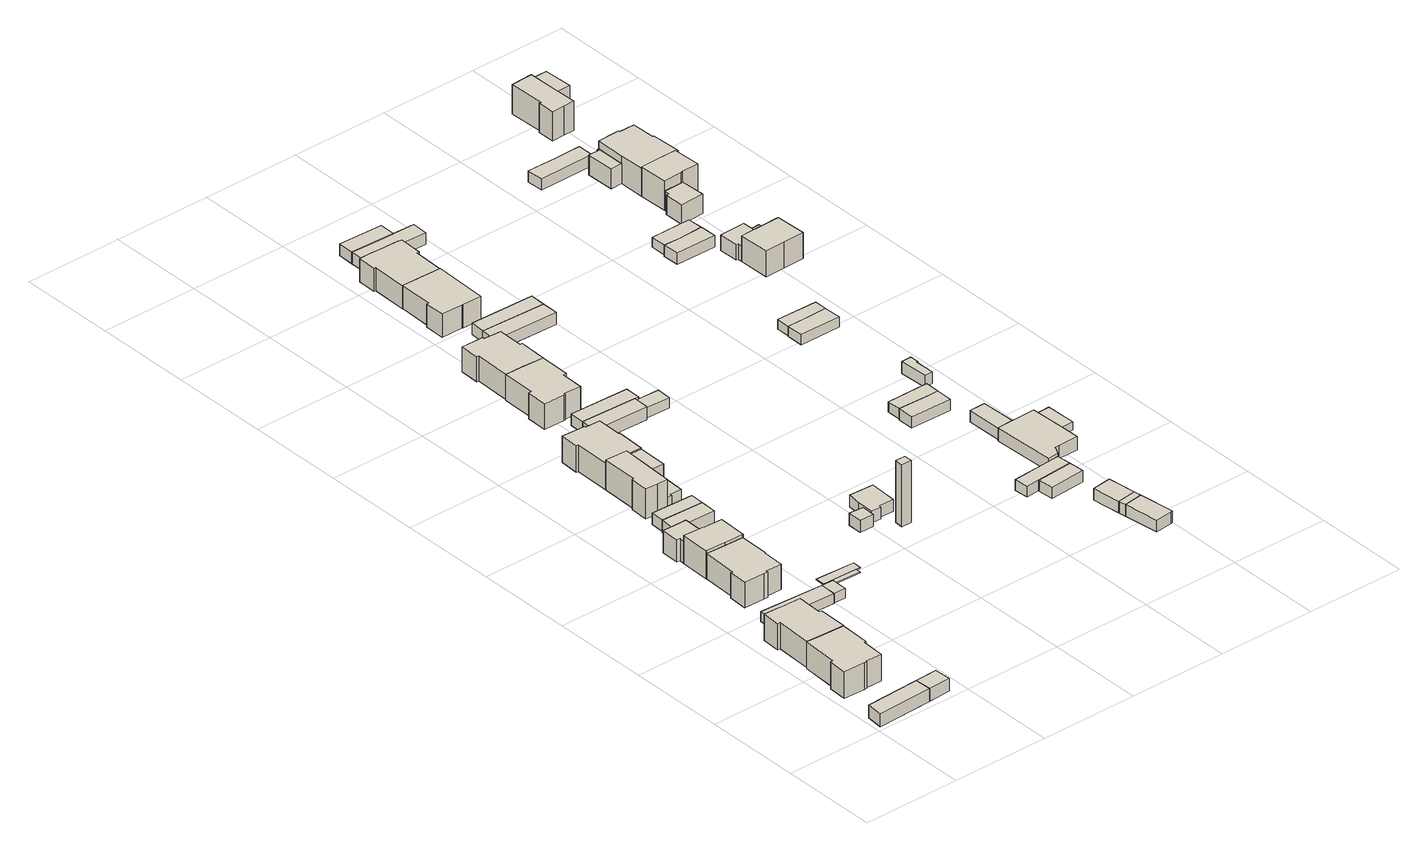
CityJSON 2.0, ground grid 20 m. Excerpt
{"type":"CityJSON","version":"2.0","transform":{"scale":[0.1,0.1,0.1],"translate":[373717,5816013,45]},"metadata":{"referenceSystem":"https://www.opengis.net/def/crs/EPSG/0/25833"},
"CityObjects":{
"building1":{"type":"Building","attributes":{"Gemeindeschluessel":"11000005","BezugspunktDach":"2200","function":"31001_2463","measuredHeight":2.53,"storeysAboveGround":1},"address":[{"country":"Germany","locality":"Berlin","thoroughfareNumber":"4 (1)","thoroughfareName":"Außenweg"}],"geometry":[{"type":"Solid","lod":"1","boundaries":[[[[0,1,2,3]],[[4,5,6,7]],[[4,7,3,2]],[[5,4,2,1]],[[6,5,1,0]],[[7,6,0,3]]]]}]},
"building2":{"type":"Building","attributes":{"Gemeindeschluessel":"11000005","BezugspunktDach":"2200","function":"31001_1010","measuredHeight":7.99,"storeysAboveGround":1},"address":[{"country":"Germany","locality":"Berlin","thoroughfareNumber":"4","thoroughfareName":"Außenweg"}],"geometry":[{"type":"Solid","lod":"1","boundaries":[[[[8,9,10,11,12,13,14,15,16,17,18,19]],[[20,21,22,23,24,25,26,27,28,29,30,31]],[[20,31,19,18]],[[21,20,18,17]],[[22,21,17,16]],[[23,22,16,15]],[[24,23,15,14]],[[25,24,14,13]],[[26,25,13,12]],[[27,26,12,11]],[[28,27,11,10]],[[29,28,10,9]],[[30,29,9,8]],[[31,30,8,19]]]]}]},
"building3":{"type":"Building","attributes":{"Gemeindeschluessel":"11000005","BezugspunktDach":"2200","function":"31001_1010","measuredHeight":7.79,"storeysAboveGround":1},"address":[{"country":"Germany","locality":"Berlin","thoroughfareNumber":"6","thoroughfareName":"Außenweg"}],"geometry":[{"type":"Solid","lod":"1","boundaries":[[[[32,33,34,35,36,37,38,39,40,41,42]],[[43,44,45,46,47,48,49,50,51,52,53]],[[43,53,42,41]],[[44,43,41,40]],[[45,44,40,39]],[[46,45,39,38]],[[47,46,38,37]],[[48,47,37,36]],[[49,48,36,35]],[[50,49,35,34]],[[51,50,34,33]],[[52,51,33,32]],[[53,52,32,42]]]]}]},
"building4":{"type":"Building","attributes":{"Gemeindeschluessel":"11000005","BezugspunktDach":"2200","function":"51009_1610","measuredHeight":2.6,"storeysAboveGround":0},"address":[{"country":"Germany","locality":"Berlin"}],"geometry":[{"type":"Solid","lod":"1","boundaries":[[[[0,54,55,1]],[[56,57,6,5]],[[56,5,1,55]],[[57,56,55,54]],[[6,57,54,0]],[[5,6,0,1]]]]}]},
"building5":{"type":"Building","attributes":{"Gemeindeschluessel":"11000005","BezugspunktDach":"2200","function":"31001_2463","measuredHeight":1.94,"storeysAboveGround":1},"address":[{"country":"Germany","locality":"Berlin","thoroughfareNumber":"6 (1)","thoroughfareName":"Außenweg"}],"geometry":[{"type":"Solid","lod":"1","boundaries":[[[[58,59,60,61]],[[62,63,64,65]],[[62,65,61,60]],[[63,62,60,59]],[[64,63,59,58]],[[65,64,58,61]]]]}]},
"building6":{"type":"Building","attributes":{"Gemeindeschluessel":"11000005","BezugspunktDach":"2200","function":"31001_1010","measuredHeight":7.38,"storeysAboveGround":1},"address":[{"country":"Germany","locality":"Berlin","thoroughfareNumber":"8","thoroughfareName":"Außenweg"}],"geometry":[{"type":"Solid","lod":"1","boundaries":[[[[66,67,68,69,70,71,72,73,74,75,76,77]],[[78,79,80,81,82,83,84,85,86,87,88,89]],[[78,89,77,76]],[[79,78,76,75]],[[80,79,75,74]],[[81,80,74,73]],[[82,81,73,72]],[[83,82,72,71]],[[84,83,71,70]],[[85,84,70,69]],[[86,85,69,68]],[[87,86,68,67]],[[88,87,67,66]],[[89,88,66,77]]]]}]},
"building7":{"type":"Building","attributes":{"Gemeindeschluessel":"11000005","function":"31001_1010"},"address":[{"country":"Germany","locality":"Berlin","thoroughfareNumber":"10","thoroughfareName":"Außenweg"}],"children":["building7-1","building7-2"]},
"building7-1":{"type":"BuildingPart","attributes":{"BezugspunktDach":"2200","measuredHeight":7.09,"storeysAboveGround":1},"parents":["building7"],"geometry":[{"type":"MultiSurface","lod":"1","boundaries":[[[90,91,92,93,94,95,96,97,98]],[[99,100,101,102,103,82,81,80,104]],[[99,104,98,97]],[[105,106,99,97,96]],[[107,105,100,96,95]],[[102,101,95,94]],[[103,102,94,93]],[[82,103,93,92]],[[81,82,92,91]],[[80,81,91,90]],[[104,80,90,98]],[[100,99,106,105]],[[101,100,105,107]]]}]},
"building7-2":{"type":"BuildingPart","attributes":{"BezugspunktDach":"2200","measuredHeight":4.61,"storeysAboveGround":1},"parents":["building7"],"geometry":[{"type":"MultiSurface","lod":"1","boundaries":[[[108,106,107,109,110,111,112]],[[113,114,115,101,99,116,117]],[[113,117,112,111]],[[114,113,111,110]],[[115,114,110,109]],[[101,115,109,107]],[[116,99,106,108]],[[117,116,108,112]],[[105,106,99,100]],[[101,107,105,100]]]}]},
"building8":{"type":"Building","attributes":{"Gemeindeschluessel":"11000005","BezugspunktDach":"2200","function":"51009_1610","measuredHeight":1.9,"storeysAboveGround":0},"address":[{"country":"Germany","locality":"Berlin"}],"geometry":[{"type":"Solid","lod":"1","boundaries":[[[[118,119,59,58]],[[120,121,122,123]],[[120,123,58,59]],[[121,120,59,119]],[[122,121,119,118]],[[123,122,118,58]]]]}]},
"building9":{"type":"Building","attributes":{"Gemeindeschluessel":"11000005","BezugspunktDach":"2200","function":"31001_2463","measuredHeight":2.49,"storeysAboveGround":1},"address":[{"country":"Germany","locality":"Berlin","thoroughfareNumber":"10 (1)","thoroughfareName":"Außenweg"}],"geometry":[{"type":"Solid","lod":"1","boundaries":[[[[124,125,126,127]],[[128,129,130,131]],[[128,131,127,126]],[[129,128,126,125]],[[130,129,125,124]],[[131,130,124,127]]]]}]},
"building10":{"type":"Building","attributes":{"Gemeindeschluessel":"11000005","BezugspunktDach":"2200","function":"31001_2463","measuredHeight":2.33,"storeysAboveGround":1},"address":[{"country":"Germany","locality":"Berlin","thoroughfareNumber":"12 (1)","thoroughfareName":"Außenweg"}],"geometry":[{"type":"Solid","lod":"1","boundaries":[[[[125,132,133,126]],[[134,135,136,137]],[[134,137,126,133]],[[135,134,133,132]],[[136,135,132,125]],[[137,136,125,126]]]]}]},
"building11":{"type":"Building","attributes":{"Gemeindeschluessel":"11000005","BezugspunktDach":"2200","function":"51009_1610","measuredHeight":0.176,"storeysAboveGround":0},"address":[{"country":"Germany","locality":"Berlin"}],"geometry":[{"type":"Solid","lod":"1","boundaries":[[[[138,139,140,141]],[[142,143,144,145]],[[142,145,141,140]],[[143,142,140,139]],[[144,143,139,138]],[[145,144,138,141]]]]}]},
"building12":{"type":"Building","attributes":{"Gemeindeschluessel":"11000005","BezugspunktDach":"2200","function":"31001_1000","measuredHeight":0.222,"storeysAboveGround":1},"address":[{"country":"Germany","locality":"Berlin","thoroughfareNumber":"8 (1)","thoroughfareName":"Außenweg"}],"geometry":[{"type":"Solid","lod":"1","boundaries":[[[[139,146,147,148,140]],[[149,150,151,143,142]],[[149,142,140,148]],[[150,149,148,147]],[[151,150,147,146]],[[143,151,146,139]],[[142,143,139,140]]]]}]},
"building13":{"type":"Building","attributes":{"Gemeindeschluessel":"11000005","function":"31001_1010"},"address":[{"country":"Germany","locality":"Berlin","thoroughfareNumber":"12","thoroughfareName":"Außenweg"}],"children":["building13-1","building13-2"]},
"building13-1":{"type":"BuildingPart","attributes":{"BezugspunktDach":"2200","measuredHeight":7.73,"storeysAboveGround":1},"parents":["building13"],"geometry":[{"type":"MultiSurface","lod":"1","boundaries":[[[152,153,154,155,156,157,158,159,160]],[[161,162,163,164,165,166,167,168,169]],[[161,169,160,159]],[[162,161,159,158]],[[163,162,158,157]],[[164,163,157,156]],[[165,164,156,155]],[[170,171,165,155,154]],[[167,166,154,153]],[[168,167,153,152]],[[169,168,152,160]],[[166,165,171,170]]]}]},
"building13-2":{"type":"BuildingPart","attributes":{"BezugspunktDach":"2200","measuredHeight":5.2,"storeysAboveGround":1},"parents":["building13"],"geometry":[{"type":"Solid","lod":"1","boundaries":[[[[172,173,171,170]],[[165,174,175,166]],[[174,165,171,173]],[[175,174,173,172]],[[166,175,172,170]],[[165,166,170,171]]]]}]},
"building14":{"type":"Building","attributes":{"Gemeindeschluessel":"11000005","BezugspunktDach":"2200","function":"51009_1610","measuredHeight":2.38,"storeysAboveGround":0},"address":[{"country":"Germany","locality":"Berlin"}],"geometry":[{"type":"Solid","lod":"1","boundaries":[[[[176,177,178,179,180,181]],[[182,183,184,185,186,187]],[[182,187,181,180]],[[183,182,180,179]],[[184,183,179,178]],[[185,184,178,177]],[[186,185,177,176]],[[187,186,176,181]]]]}]},
"building15":{"type":"Building","attributes":{"Gemeindeschluessel":"11000005","BezugspunktDach":"2200","function":"31001_1010","measuredHeight":7.53,"storeysAboveGround":1},"address":[{"country":"Germany","locality":"Berlin","thoroughfareNumber":"14","thoroughfareName":"Außenweg"}],"geometry":[{"type":"Solid","lod":"1","boundaries":[[[[188,189,190,191,192,193,194,195,196,197,198,199]],[[200,201,202,203,204,205,206,174,207,163,208,209]],[[200,209,199,198]],[[201,200,198,197]],[[202,201,197,196]],[[203,202,196,195]],[[204,203,195,194]],[[205,204,194,193]],[[206,205,193,192]],[[174,206,192,191]],[[207,174,191,190]],[[163,207,190,189]],[[208,163,189,188]],[[209,208,188,199]]]]}]},
"building16":{"type":"Building","attributes":{"Gemeindeschluessel":"11000005","BezugspunktDach":"2200","function":"31001_1000","measuredHeight":2.43,"storeysAboveGround":1},"address":[{"country":"Germany","locality":"Berlin","thoroughfareNumber":"8 (2)","thoroughfareName":"Außenweg"}],"geometry":[{"type":"Solid","lod":"1","boundaries":[[[[210,211,212,213]],[[214,215,216,217]],[[214,217,213,212]],[[215,214,212,211]],[[216,215,211,210]],[[217,216,210,213]]]]}]},
"building17":{"type":"Building","attributes":{"Gemeindeschluessel":"11000005","BezugspunktDach":"2200","function":"31001_1010","measuredHeight":7.65,"storeysAboveGround":1},"address":[{"country":"Germany","locality":"Berlin","thoroughfareNumber":"16","thoroughfareName":"Außenweg"}],"geometry":[{"type":"Solid","lod":"1","boundaries":[[[[218,219,220,221,222,223,224,225,226,227,228,229]],[[230,231,232,233,234,235,236,237,238,239,240,241]],[[230,241,229,228]],[[231,230,228,227]],[[232,231,227,226]],[[233,232,226,225]],[[234,233,225,224]],[[235,234,224,223]],[[236,235,223,222]],[[237,236,222,221]],[[238,237,221,220]],[[239,238,220,219]],[[240,239,219,218]],[[241,240,218,229]]]]}]},
"building18":{"type":"Building","attributes":{"Gemeindeschluessel":"11000005","BezugspunktDach":"2200","function":"31001_2463","measuredHeight":2.51,"storeysAboveGround":1},"address":[{"country":"Germany","locality":"Berlin","thoroughfareNumber":"14 (1)","thoroughfareName":"Außenweg"}],"geometry":[{"type":"Solid","lod":"1","boundaries":[[[[242,243,244,245,246]],[[247,248,249,250,251]],[[247,251,246,245]],[[248,247,245,244]],[[249,248,244,243]],[[250,249,243,242]],[[251,250,242,246]]]]}]},
"building19":{"type":"Building","attributes":{"Gemeindeschluessel":"11000005","BezugspunktDach":"2200","function":"31001_2463","measuredHeight":2.38,"storeysAboveGround":1},"address":[{"country":"Germany","locality":"Berlin","thoroughfareNumber":"16 (1)","thoroughfareName":"Außenweg"}],"geometry":[{"type":"Solid","lod":"1","boundaries":[[[[244,252,253,254,245]],[[255,256,257,258,259]],[[255,259,245,254]],[[256,255,254,253]],[[257,256,253,252]],[[258,257,252,244]],[[259,258,244,245]]]]}]},
"building20":{"type":"Building","attributes":{"Gemeindeschluessel":"11000005","BezugspunktDach":"2200","function":"31001_1010","measuredHeight":7.42,"storeysAboveGround":1},"address":[{"country":"Germany","locality":"Berlin","thoroughfareNumber":"18","thoroughfareName":"Außenweg"}],"geometry":[{"type":"Solid","lod":"1","boundaries":[[[[260,226,261,224,262,263,264,265,266,267,268,269]],[[270,271,272,273,274,275,276,277,278,279,280,281]],[[270,281,269,268]],[[271,270,268,267]],[[272,271,267,266]],[[273,272,266,265]],[[274,273,265,264]],[[275,274,264,263]],[[276,275,263,262]],[[277,276,262,224]],[[278,277,224,261]],[[279,278,261,226]],[[280,279,226,260]],[[281,280,260,269]]]]}]},
"building21":{"type":"Building","attributes":{"Gemeindeschluessel":"11000005","BezugspunktDach":"2200","function":"31001_1000","measuredHeight":12.73,"storeysAboveGround":1},"address":[{"country":"Germany","locality":"Berlin","thoroughfareNumber":"8 (4)","thoroughfareName":"Außenweg"}],"geometry":[{"type":"Solid","lod":"1","boundaries":[[[[282,283,284,285]],[[286,287,288,289]],[[286,289,285,284]],[[287,286,284,283]],[[288,287,283,282]],[[289,288,282,285]]]]}]},
"building22":{"type":"Building","attributes":{"Gemeindeschluessel":"11000005","BezugspunktDach":"2200","function":"31001_1000","measuredHeight":2.41,"storeysAboveGround":1},"address":[{"country":"Germany","locality":"Berlin","thoroughfareNumber":"8 (3)","thoroughfareName":"Außenweg"}],"geometry":[{"type":"Solid","lod":"1","boundaries":[[[[290,291,292,293,294,295,296]],[[297,298,299,300,301,302,303]],[[297,303,296,295]],[[298,297,295,294]],[[299,298,294,293]],[[300,299,293,292]],[[301,300,292,291]],[[302,301,291,290]],[[303,302,290,296]]]]}]},
"building23":{"type":"Building","attributes":{"Gemeindeschluessel":"11000005","BezugspunktDach":"2200","function":"31001_1000","measuredHeight":2.67,"storeysAboveGround":1},"address":[{"country":"Germany","locality":"Berlin","thoroughfareNumber":"14 (2)","thoroughfareName":"Außenweg"}],"geometry":[{"type":"Solid","lod":"1","boundaries":[[[[304,305,306,307,308]],[[309,310,311,312,313]],[[309,313,308,307]],[[310,309,307,306]],[[311,310,306,305]],[[312,311,305,304]],[[313,312,304,308]]]]}]},
"building24":{"type":"Building","attributes":{"Gemeindeschluessel":"11000005","BezugspunktDach":"2200","function":"31001_1010","measuredHeight":7.67,"storeysAboveGround":1},"address":[{"country":"Germany","locality":"Berlin","thoroughfareNumber":"20","thoroughfareName":"Außenweg"}],"geometry":[{"type":"Solid","lod":"1","boundaries":[[[[314,315,316,317,318,319,320,321,322,323]],[[324,325,326,327,328,329,330,331,332,333]],[[324,333,323,322]],[[325,324,322,321]],[[326,325,321,320]],[[327,326,320,319]],[[328,327,319,318]],[[329,328,318,317]],[[330,329,317,316]],[[331,330,316,315]],[[332,331,315,314]],[[333,332,314,323]]]]}]},
"building25":{"type":"Building","attributes":{"Gemeindeschluessel":"11000005","BezugspunktDach":"2200","function":"31001_2463","measuredHeight":2.37,"storeysAboveGround":1},"address":[{"country":"Germany","locality":"Berlin","thoroughfareNumber":"18 (1)","thoroughfareName":"Außenweg"}],"geometry":[{"type":"Solid","lod":"1","boundaries":[[[[334,335,336,337]],[[338,339,340,341]],[[338,341,337,336]],[[339,338,336,335]],[[340,339,335,334]],[[341,340,334,337]]]]}]},
"building26":{"type":"Building","attributes":{"Gemeindeschluessel":"11000005","BezugspunktDach":"2200","function":"31001_2463","measuredHeight":2.27,"storeysAboveGround":1},"address":[{"country":"Germany","locality":"Berlin","thoroughfareNumber":"20 (1)","thoroughfareName":"Außenweg"}],"geometry":[{"type":"Solid","lod":"1","boundaries":[[[[335,342,343,336]],[[344,345,346,347]],[[344,347,336,343]],[[345,344,343,342]],[[346,345,342,335]],[[347,346,335,336]]]]}]},
"building27":{"type":"Building","attributes":{"Gemeindeschluessel":"11000005","function":"31001_1010"},"address":[{"country":"Germany","locality":"Berlin","thoroughfareNumber":"22","thoroughfareName":"Außenweg"}],"children":["building27-1","building27-2"]},
"building27-1":{"type":"BuildingPart","attributes":{"BezugspunktDach":"2200","measuredHeight":7.44,"storeysAboveGround":1},"parents":["building27"],"geometry":[{"type":"MultiSurface","lod":"1","boundaries":[[[348,349,350,351,352,353,354,355,356,357,358,359,360,361]],[[362,363,364,365,366,367,368,369,370,371,372,373,374,375]],[[362,375,361,360]],[[363,362,360,359]],[[376,377,363,359,358]],[[365,364,358,357],[378,376,364,365]],[[366,365,357,356]],[[367,366,356,355]],[[368,367,355,354]],[[369,368,354,353]],[[370,369,353,352]],[[371,370,352,351]],[[372,371,351,350]],[[373,372,350,349]],[[374,373,349,348]],[[375,374,348,361]],[[364,363,377,376]],[[376,378,365,364]]]}]},
"building27-2":{"type":"BuildingPart","attributes":{"BezugspunktDach":"2200","measuredHeight":3.06,"storeysAboveGround":1},"parents":["building27"],"geometry":[{"type":"MultiSurface","lod":"1","boundaries":[[[378,379,380,377]],[[381,382,365,363]],[[381,363,377,380]],[[382,381,380,379]],[[365,382,379,378]],[[363,364,376,377]],[[378,376,364,365]]]}]},
"building28":{"type":"Building","attributes":{"Gemeindeschluessel":"11000005","BezugspunktDach":"2200","function":"51009_1610","measuredHeight":3,"storeysAboveGround":0},"address":[{"country":"Germany","locality":"Berlin"}],"geometry":[{"type":"Solid","lod":"1","boundaries":[[[[383,384,385,386]],[[387,388,389,390]],[[387,390,386,385]],[[388,387,385,384]],[[389,388,384,383]],[[390,389,383,386]]]]}]},
"building29":{"type":"Building","attributes":{"Gemeindeschluessel":"11000005","BezugspunktDach":"2200","function":"31001_2463","measuredHeight":2.42,"storeysAboveGround":1},"address":[{"country":"Germany","locality":"Berlin","thoroughfareNumber":"24 (1)","thoroughfareName":"Außenweg"}],"geometry":[{"type":"Solid","lod":"1","boundaries":[[[[391,392,393,394]],[[395,396,397,398]],[[395,398,394,393]],[[396,395,393,392]],[[397,396,392,391]],[[398,397,391,394]]]]}]},
"building30":{"type":"Building","attributes":{"Gemeindeschluessel":"11000005","BezugspunktDach":"2200","function":"31001_2463","measuredHeight":2.41,"storeysAboveGround":1},"address":[{"country":"Germany","locality":"Berlin","thoroughfareNumber":"22 (1)","thoroughfareName":"Außenweg"}],"geometry":[{"type":"Solid","lod":"1","boundaries":[[[[399,400,401,402,391,394,403]],[[398,397,404,405,406,407,408]],[[398,408,403,394]],[[397,398,394,391]],[[404,397,391,402]],[[405,404,402,401]],[[406,405,401,400]],[[407,406,400,399]],[[408,407,399,403]]]]}]},
"building31":{"type":"Building","attributes":{"Gemeindeschluessel":"11000005","BezugspunktDach":"2200","function":"31001_2463","measuredHeight":2.21,"storeysAboveGround":1},"address":[{"country":"Germany","locality":"Berlin","thoroughfareNumber":"7 (2)","thoroughfareName":"Hafeldweg"}],"geometry":[{"type":"Solid","lod":"1","boundaries":[[[[409,410,411,412,413,414]],[[415,416,417,418,419,420]],[[415,420,414,413]],[[416,415,413,412]],[[417,416,412,411]],[[418,417,411,410]],[[419,418,410,409]],[[420,419,409,414]]]]}]},
"building32":{"type":"Building","attributes":{"Gemeindeschluessel":"11000005","BezugspunktDach":"2200","function":"51009_1610","measuredHeight":2.38,"storeysAboveGround":0},"address":[{"country":"Germany","locality":"Berlin"}],"geometry":[{"type":"Solid","lod":"1","boundaries":[[[[421,422,423,424,425]],[[426,427,428,429,430]],[[426,430,425,424]],[[427,426,424,423]],[[428,427,423,422]],[[429,428,422,421]],[[430,429,421,425]]]]}]},
"building33":{"type":"Building","attributes":{"Gemeindeschluessel":"11000005","BezugspunktDach":"2200","function":"31001_2463","measuredHeight":2.27,"storeysAboveGround":1},"address":[{"country":"Germany","locality":"Berlin","thoroughfareNumber":"5 (2)","thoroughfareName":"Hafeldweg"}],"geometry":[{"type":"Solid","lod":"1","boundaries":[[[[431,432,411,410]],[[433,434,435,436]],[[433,436,410,411]],[[434,433,411,432]],[[435,434,432,431]],[[436,435,431,410]]]]}]},
"building34":{"type":"Building","attributes":{"Gemeindeschluessel":"11000005","BezugspunktDach":"2200","function":"31001_1313","measuredHeight":2.35,"storeysAboveGround":1},"address":[{"country":"Germany","locality":"Berlin","thoroughfareNumber":"5 (3)","thoroughfareName":"Hafeldweg"}],"geometry":[{"type":"Solid","lod":"1","boundaries":[[[[425,424,437,438]],[[439,426,430,440]],[[439,440,438,437]],[[426,439,437,424]],[[430,426,424,425]],[[440,430,425,438]]]]}]},
"building35":{"type":"Building","attributes":{"Gemeindeschluessel":"11000005","BezugspunktDach":"2200","function":"51009_1610","measuredHeight":2.35,"storeysAboveGround":0},"address":[{"country":"Germany","locality":"Berlin"}],"geometry":[{"type":"Solid","lod":"1","boundaries":[[[[438,437,441,442,443]],[[444,445,439,440,446]],[[444,446,443,442]],[[445,444,442,441]],[[439,445,441,437]],[[440,439,437,438]],[[446,440,438,443]]]]}]},
"building36":{"type":"Building","attributes":{"Gemeindeschluessel":"11000005","BezugspunktDach":"2200","function":"31001_2463","measuredHeight":2.36,"storeysAboveGround":1},"address":[{"country":"Germany","locality":"Berlin","thoroughfareNumber":"9 (1)","thoroughfareName":"Hafeldweg"}],"geometry":[{"type":"Solid","lod":"1","boundaries":[[[[447,448,449,450,451]],[[452,453,454,455,456]],[[452,456,451,450]],[[453,452,450,449]],[[454,453,449,448]],[[455,454,448,447]],[[456,455,447,451]]]]}]},
"building37":{"type":"Building","attributes":{"Gemeindeschluessel":"11000005","BezugspunktDach":"2200","function":"31001_2463","measuredHeight":2.15,"storeysAboveGround":1},"address":[{"country":"Germany","locality":"Berlin","thoroughfareNumber":"11 (1)","thoroughfareName":"Hafeldweg"}],"geometry":[{"type":"Solid","lod":"1","boundaries":[[[[451,450,449,457,458]],[[459,460,461,462,463]],[[459,463,458,457]],[[460,459,457,449]],[[461,460,449,450]],[[462,461,450,451]],[[463,462,451,458]]]]}]},
"building38":{"type":"Building","attributes":{"Gemeindeschluessel":"11000005","BezugspunktDach":"2200","function":"51009_1610","measuredHeight":2.43,"storeysAboveGround":0},"address":[{"country":"Germany","locality":"Berlin"}],"geometry":[{"type":"Solid","lod":"1","boundaries":[[[[464,465,466,467,468]],[[469,470,471,472,473]],[[469,473,468,467]],[[470,469,467,466]],[[471,470,466,465]],[[472,471,465,464]],[[473,472,464,468]]]]}]},
"building39":{"type":"Building","attributes":{"Gemeindeschluessel":"11000005","function":"31001_1010"},"address":[{"country":"Germany","locality":"Berlin","thoroughfareNumber":"7","thoroughfareName":"Hafeldweg"}],"children":["building39-1","building39-2"]},
"building39-1":{"type":"BuildingPart","attributes":{"BezugspunktDach":"2200","measuredHeight":3.73,"storeysAboveGround":1},"parents":["building39"],"geometry":[{"type":"MultiSurface","lod":"1","boundaries":[[[474,475,476,477,478,479,480,481,482,483,484]],[[485,486,487,488,489,490,491,492,493,494,495]],[[485,495,484,483]],[[486,485,483,482]],[[487,486,482,481]],[[488,487,481,480]],[[489,496,497,480,479]],[[490,489,479,478]],[[491,490,478,477]],[[492,491,477,476]],[[493,492,476,475]],[[494,493,475,474]],[[495,494,474,484]],[[488,497,496,489]]]}]},
"building39-2":{"type":"BuildingPart","attributes":{"BezugspunktDach":"2200","measuredHeight":1.7,"storeysAboveGround":1},"parents":["building39"],"geometry":[{"type":"Solid","lod":"1","boundaries":[[[[496,498,499,497]],[[500,501,489,488]],[[500,488,497,499]],[[501,500,499,498]],[[489,501,498,496]],[[488,489,496,497]]]]}]},
"building40":{"type":"Building","attributes":{"Gemeindeschluessel":"11000005","BezugspunktDach":"2200","function":"51009_1610","measuredHeight":2.45,"storeysAboveGround":0},"address":[{"country":"Germany","locality":"Berlin"}],"geometry":[{"type":"Solid","lod":"1","boundaries":[[[[502,503,504,505,506,507]],[[508,509,510,511,512,513]],[[508,513,507,506]],[[509,508,506,505]],[[510,509,505,504]],[[511,510,504,503]],[[512,511,503,502]],[[513,512,502,507]]]]}]},
"building41":{"type":"Building","attributes":{"Gemeindeschluessel":"11000005","BezugspunktDach":"2200","function":"31001_2463","measuredHeight":2.17,"storeysAboveGround":1},"address":[{"country":"Germany","locality":"Berlin","thoroughfareNumber":"13 (1)","thoroughfareName":"Hafeldweg"}],"geometry":[{"type":"Solid","lod":"1","boundaries":[[[[514,515,516,517,518]],[[519,520,521,522,523]],[[519,523,518,517]],[[520,519,517,516]],[[521,520,516,515]],[[522,521,515,514]],[[523,522,514,518]]]]}]},
"building42":{"type":"Building","attributes":{"Gemeindeschluessel":"11000005","BezugspunktDach":"2200","function":"31001_2463","measuredHeight":2.01,"storeysAboveGround":1},"address":[{"country":"Germany","locality":"Berlin","thoroughfareNumber":"15 (1)","thoroughfareName":"Hafeldweg"}],"geometry":[{"type":"Solid","lod":"1","boundaries":[[[[518,517,516,524,525]],[[526,527,528,529,530]],[[526,530,525,524]],[[527,526,524,516]],[[528,527,516,517]],[[529,528,517,518]],[[530,529,518,525]]]]}]},
"building43":{"type":"Building","attributes":{"Gemeindeschluessel":"11000005","BezugspunktDach":"2200","function":"31001_2463","measuredHeight":2.27,"storeysAboveGround":1},"address":[{"country":"Germany","locality":"Berlin","thoroughfareNumber":"17 (1)","thoroughfareName":"Hafeldweg"}],"geometry":[{"type":"Solid","lod":"1","boundaries":[[[[531,532,533,534,535]],[[536,537,538,539,540]],[[536,540,535,534]],[[537,536,534,533]],[[538,537,533,532]],[[539,538,532,531]],[[540,539,531,535]]]]}]},
"building44":{"type":"Building","attributes":{"Gemeindeschluessel":"11000005","BezugspunktDach":"2200","function":"31001_2463","measuredHeight":1.98,"storeysAboveGround":1},"address":[{"country":"Germany","locality":"Berlin","thoroughfareNumber":"19 (1)","thoroughfareName":"Hafeldweg"}],"geometry":[{"type":"Solid","lod":"1","boundaries":[[[[535,534,533,541,542]],[[543,544,545,546,547]],[[543,547,542,541]],[[544,543,541,533]],[[545,544,533,534]],[[546,545,534,535]],[[547,546,535,542]]]]}]},
"building45":{"type":"Building","attributes":{"Gemeindeschluessel":"11000005","function":"31001_1010"},"address":[{"country":"Germany","locality":"Berlin","thoroughfareNumber":"17","thoroughfareName":"Hafeldweg"}],"children":["building45-1","building45-2","building45-3"]},
"building45-1":{"type":"BuildingPart","attributes":{"BezugspunktDach":"2200","measuredHeight":7.35,"storeysAboveGround":1},"parents":["building45"],"geometry":[{"type":"MultiSurface","lod":"1","boundaries":[[[548,549,550,551,552,553,554,555]],[[556,557,558,559,560,561,562,563]],[[564,565,563,555,554]],[[557,556,554,553],[566,564,556,557]],[[567,568,569,553,552]],[[558,557,570,571]],[[559,558,552,551]],[[560,559,551,550]],[[561,560,550,549]],[[562,561,549,548]],[[563,562,548,555]],[[556,563,565,564]],[[564,566,557,556]],[[571,570,569,568,567]]]}]},
"building45-2":{"type":"BuildingPart","attributes":{"BezugspunktDach":"2200","measuredHeight":1.57,"storeysAboveGround":1},"parents":["building45"],"geometry":[{"type":"MultiSurface","lod":"1","boundaries":[[[568,567,572,573]],[[574,571,570,575]],[[574,575,573,572]],[[571,574,572,567]],[[570,571,567,568]],[[576,575,570,568,573]]]}]},
"building45-3":{"type":"BuildingPart","attributes":{"BezugspunktDach":"2200","measuredHeight":3.14,"storeysAboveGround":1},"parents":["building45"],"geometry":[{"type":"MultiSurface","lod":"1","boundaries":[[[577,578,565,566,579,580,581]],[[582,583,557,563,584,585,586]],[[582,586,581,580]],[[583,582,580,579]],[[557,583,575,570,568,573,579,566]],[[584,563,565,578]],[[585,584,578,577]],[[586,585,577,581]],[[573,568,570,575]],[[565,563,556,564]],[[557,566,564,556]]]}]},
"building46":{"type":"Building","attributes":{"Gemeindeschluessel":"11000005","BezugspunktDach":"2200","function":"31001_2463","measuredHeight":2.35,"storeysAboveGround":1},"address":[{"country":"Germany","locality":"Berlin","thoroughfareNumber":"21 (1)","thoroughfareName":"Hafeldweg"}],"geometry":[{"type":"Solid","lod":"1","boundaries":[[[[587,588,589,590,591]],[[592,593,594,595,596]],[[592,596,591,590]],[[593,592,590,589]],[[594,593,589,588]],[[595,594,588,587]],[[596,595,587,591]]]]}]},
"building47":{"type":"Building","attributes":{"Gemeindeschluessel":"11000005","function":"31001_1010"},"address":[{"country":"Germany","locality":"Berlin","thoroughfareNumber":"19","thoroughfareName":"Hafeldweg"}],"children":["building47-1","building47-2"]},
"building47-1":{"type":"BuildingPart","attributes":{"BezugspunktDach":"2200","measuredHeight":8.15,"storeysAboveGround":1},"parents":["building47"],"geometry":[{"type":"MultiSurface","lod":"1","boundaries":[[[597,598,599,600,601,602,603]],[[604,605,606,607,608,609,610]],[[604,610,603,602]],[[605,604,602,601]],[[606,605,601,600]],[[607,606,600,599]],[[611,612,599,598]],[[609,608,598,597],[613,611,608,609]],[[610,609,597,603]],[[608,607,612,611]],[[611,613,609,608]]]}]},
"building47-2":{"type":"BuildingPart","attributes":{"BezugspunktDach":"2200","measuredHeight":3.99,"storeysAboveGround":1},"parents":["building47"],"geometry":[{"type":"MultiSurface","lod":"1","boundaries":[[[614,615,612,613,616,617]],[[618,609,607,619,620,621]],[[618,621,617,616]],[[609,618,616,613]],[[619,607,612,615]],[[620,619,615,614]],[[621,620,614,617]],[[607,608,611,612]],[[609,613,611,608]]]}]},
"building48":{"type":"Building","attributes":{"Gemeindeschluessel":"11000005","function":"31001_1010"},"address":[{"country":"Germany","locality":"Berlin","thoroughfareNumber":"21","thoroughfareName":"Hafeldweg"}],"children":["building48-1","building48-2"]},
"building48-1":{"type":"BuildingPart","attributes":{"BezugspunktDach":"2200","measuredHeight":7.52,"storeysAboveGround":1},"parents":["building48"],"geometry":[{"type":"MultiSurface","lod":"1","boundaries":[[[622,623,624,625,626,627,628,629,630,631,632,633]],[[634,635,636,637,638,639,640,605,641,610,642,643]],[[634,643,633,632]],[[635,634,632,631]],[[636,635,631,630]],[[637,636,630,629]],[[638,637,629,628]],[[639,638,628,627]],[[640,639,627,626]],[[605,640,626,625]],[[641,605,625,624]],[[610,641,624,623]],[[642,610,623,622]],[[643,644,645,622,633]],[[642,645,644,643]]]}]},
"building48-2":{"type":"BuildingPart","attributes":{"BezugspunktDach":"2200","measuredHeight":4.04,"storeysAboveGround":1},"parents":["building48"],"geometry":[{"type":"Solid","lod":"1","boundaries":[[[[646,645,644,647,648,649]],[[650,651,643,642,652,653]],[[650,653,649,648]],[[651,650,648,647]],[[643,651,647,644]],[[652,642,645,646]],[[653,652,646,649]],[[642,643,644,645]]]]}]},
"building49":{"type":"Building","attributes":{"Gemeindeschluessel":"11000005","function":"31001_1010"},"address":[{"country":"Germany","locality":"Berlin","thoroughfareNumber":"23","thoroughfareName":"Hafeldweg"}],"children":["building49-1","building49-2"]},
"building49-1":{"type":"BuildingPart","attributes":{"BezugspunktDach":"2200","measuredHeight":7.28,"storeysAboveGround":1},"parents":["building49"],"geometry":[{"type":"MultiSurface","lod":"1","boundaries":[[[654,655,656,657,658,659,660,661,662]],[[663,664,665,666,667,668,669,670,671]],[[663,671,662,661]],[[664,663,661,660]],[[665,664,660,659]],[[666,665,659,658]],[[672,673,658,657]],[[668,667,657,656]],[[669,668,656,655]],[[670,669,655,654]],[[671,670,654,662]],[[667,666,673,672]]]}]},
"building49-2":{"type":"BuildingPart","attributes":{"BezugspunktDach":"2200","measuredHeight":5.14,"storeysAboveGround":1},"parents":["building49"],"geometry":[{"type":"Solid","lod":"1","boundaries":[[[[672,674,675,673]],[[676,677,667,666]],[[676,666,673,675]],[[677,676,675,674]],[[667,677,674,672]],[[666,667,672,673]]]]}]}
},
"vertices":[
[122,10,33],[121,44,33],[10,39,33],[7,5,33],[10,39,7],[121,44,7],[122,10,7],[7,5,7],
[59,107,65],[63,106,65],[64,109,65],[97,108,65],[99,154,65],[103,155,65],[105,216,65],[63,218,65],[25,220,65],[22,147,65],[16,146,65],[14,108,65],[16,146,10],[22,147,10],[25,220,10],[63,218,10],[105,216,10],[103,155,10],[99,154,10],[97,108,10],[64,109,10],[63,106,10],[59,107,10],[14,108,10],
[29,293,66],[25,220,66],[63,218,66],[105,216,66],[106,275,66],[101,275,66],[103,328,66],[67,329,66],[56,330,66],[25,331,66],[23,293,66],[25,331,12],[56,330,12],[67,329,12],[103,328,12],[101,275,12],[106,275,12],[105,216,12],[63,218,12],[25,220,12],[29,293,12],[23,293,12],
[168,12,33],[167,46,33],[167,46,7],[168,12,7],
[189,339,33],[190,372,33],[58,378,33],[57,343,33],[58,378,13],[190,372,13],[189,339,13],[57,343,13],
[107,426,66],[114,425,66],[114,430,66],[147,429,66],[149,474,66],[150,474,66],[151,534,66],[112,535,66],[72,537,66],[69,465,66],[65,465,66],[63,427,66],[65,465,14],[69,465,14],[72,537,14],[112,535,14],[151,534,14],[150,474,14],[149,474,14],[147,429,14],[114,430,14],[114,425,14],[107,426,14],[63,427,14],
[72,537,72],[112,535,72],[151,534,72],[152,534,72],[154,593,72],[117,595,72],[114,596,72],[73,598,72],[71,537,72],[73,598,14],[114,596,14],[117,595,14],[154,593,14],[152,534,14],[71,537,14],[114,596,60],[73,598,60],[117,595,60],
[74,608,60],[118,645,60],[106,645,60],[68,646,60],[67,609,60],[68,646,14],[106,645,14],[118,645,14],[74,608,14],[67,609,14],
[214,338,33],[215,371,33],[190,372,14],[215,371,14],[214,338,14],[189,339,14],
[194,659,39],[195,692,39],[108,695,39],[106,662,39],[108,695,14],[195,692,14],[194,659,14],[106,662,14],
[196,720,39],[109,723,39],[109,723,16],[196,720,16],[195,692,16],[108,695,16],
[284,381,15],[284,392,15],[213,394,15],[212,383,15],[213,394,13],[284,392,13],[284,381,13],[212,383,13],
[293,391,15],[294,410,15],[213,413,15],[213,413,13],[294,410,13],[293,391,13],
[136,740,79],[157,739,79],[159,792,79],[162,852,79],[139,853,79],[117,854,79],[115,779,79],[112,779,79],[110,741,79],[112,779,17],[115,779,17],[117,854,17],[139,853,17],[162,852,17],[159,792,17],[157,739,17],[136,740,17],[110,741,17],[159,792,69],[162,852,69],
[193,791,69],[194,851,69],[194,851,17],[193,791,17],
[167,739,42],[167,743,42],[191,742,42],[193,791,42],[159,792,42],[157,739,42],[159,792,18],[193,791,18],[191,742,18],[167,743,18],[167,739,18],[157,739,18],
[118,928,71],[117,854,71],[154,853,71],[194,851,71],[196,910,71],[194,910,71],[195,961,71],[164,962,71],[164,965,71],[157,965,71],[116,967,71],[114,928,71],[116,967,17],[157,965,17],[164,965,17],[164,962,17],[195,961,17],[194,910,17],[196,910,17],[154,853,17],[118,928,17],[114,928,17],
[396,477,36],[397,505,36],[368,507,36],[367,478,36],[368,507,11],[397,505,11],[396,477,11],[367,478,11],
[198,1058,74],[201,1058,74],[201,1061,74],[236,1059,74],[237,1106,74],[244,1106,74],[245,1168,74],[201,1170,74],[163,1171,74],[162,1102,74],[156,1102,74],[155,1059,74],[156,1102,21],[162,1102,21],[163,1171,21],[201,1170,21],[245,1168,21],[244,1106,21],[237,1106,21],[236,1059,21],[201,1061,21],[201,1058,21],[198,1058,21],[155,1059,21],
[311,973,43],[312,976,43],[313,1006,43],[199,1010,43],[197,976,43],[199,1010,17],[313,1006,17],[312,976,17],[311,973,17],[197,976,17],
[321,1006,43],[321,1037,43],[200,1041,43],[200,1041,19],[321,1037,19],[321,1006,19],[313,1006,19],[199,1010,19],
[165,1244,74],[202,1170,74],[247,1225,74],[242,1225,74],[243,1277,74],[208,1279,74],[208,1283,74],[205,1283,74],[162,1284,74],[161,1244,74],[162,1284,23],[205,1283,23],[208,1283,23],[208,1279,23],[243,1277,23],[242,1225,23],[247,1225,23],[245,1168,23],[202,1170,23],[163,1171,23],[165,1244,23],[161,1244,23],
[453,444,139],[453,461,139],[433,461,139],[432,444,139],[433,461,12],[453,461,12],[453,444,12],[432,444,12],
[421,487,35],[422,492,35],[453,491,35],[456,548,35],[405,550,35],[403,523,35],[402,488,35],[403,523,11],[405,550,11],[456,548,11],[453,491,11],[422,492,11],[421,487,11],[402,488,11],
[363,974,39],[364,1004,39],[321,1006,39],[313,1006,39],[312,976,39],[313,1006,18],[321,1006,18],[364,1004,18],[363,974,18],[312,976,18],
[246,1381,75],[248,1381,75],[287,1380,75],[291,1491,75],[290,1491,75],[249,1492,75],[208,1493,75],[206,1423,75],[202,1423,75],[201,1382,75],[202,1423,27],[206,1423,27],[208,1493,27],[249,1492,27],[290,1491,27],[291,1491,27],[287,1380,27],[248,1381,27],[246,1381,27],[201,1382,27],
[379,1289,48],[379,1323,48],[246,1328,48],[244,1293,48],[246,1328,24],[379,1323,24],[379,1289,24],[244,1293,24],
[380,1355,48],[248,1358,48],[248,1358,25],[380,1355,25],[379,1323,25],[246,1328,25],
[210,1566,74],[208,1493,74],[249,1492,74],[290,1491,74],[292,1552,74],[292,1555,74],[297,1554,74],[299,1602,74],[292,1602,74],[292,1603,74],[251,1604,74],[233,1605,74],[207,1605,74],[206,1566,74],[207,1605,26],[233,1605,26],[251,1604,26],[292,1603,26],[292,1602,26],[299,1602,26],[297,1554,26],[292,1555,26],[292,1552,26],[290,1491,26],[249,1492,26],[208,1493,26],[210,1566,26],[206,1566,26],[251,1604,56],[233,1605,56],[292,1603,56],
[292,1623,56],[234,1624,56],[234,1624,26],[292,1623,26],
[292,1602,57],[299,1602,57],[299,1623,57],[292,1623,57],[299,1623,27],[299,1602,27],[292,1602,27],[292,1623,27],
[325,1654,49],[326,1687,49],[235,1690,49],[234,1657,49],[235,1690,25],[326,1687,25],[325,1654,25],[234,1657,25],
[292,1623,49],[299,1623,49],[369,1620,49],[370,1653,49],[234,1624,49],[370,1653,25],[369,1620,25],[299,1623,25],[292,1623,25],[234,1624,25],
[662,383,26],[690,385,26],[764,390,26],[762,419,26],[740,418,26],[660,412,26],[740,418,4],[762,419,4],[764,390,4],[690,385,4],[662,383,4],[660,412,4],
[761,158,27],[797,162,27],[800,163,27],[791,235,27],[752,230,27],[791,235,3],[800,163,3],[797,162,3],[761,158,3],[752,230,3],
[692,353,26],[766,358,26],[764,390,3],[766,358,3],[692,353,3],[690,385,3],
[789,250,27],[750,245,27],[789,250,3],[750,245,3],
[782,308,27],[778,307,27],[743,303,27],[778,307,3],[782,308,3],[743,303,3],
[647,669,31],[732,667,31],[733,701,31],[714,700,31],[647,702,31],[714,700,8],[733,701,8],[732,667,8],[647,669,8],[647,702,8],
[733,730,31],[647,730,31],[733,730,10],[733,701,10],[714,700,10],[647,702,10],[647,730,10],
[738,546,30],[771,547,30],[769,621,30],[766,620,30],[737,620,30],[766,620,6],[769,621,6],[771,547,6],[738,546,6],[737,620,6],
[740,418,32],[762,419,32],[771,436,32],[780,436,32],[821,437,32],[820,487,32],[818,548,32],[777,547,32],[771,547,32],[738,546,32],[736,546,32],[738,546,5],[771,547,5],[777,547,5],[818,548,5],[820,487,5],[821,437,5],[780,436,5],[771,436,5],[762,419,5],[740,418,5],[736,546,5],[820,487,22],[818,548,22],
[855,488,22],[853,549,22],[853,549,5],[855,488,5],
[744,747,34],[761,748,34],[760,788,34],[763,788,34],[763,806,34],[742,806,34],[763,806,10],[763,788,10],[760,788,10],[761,748,10],[744,747,10],[742,806,10],
[667,982,33],[752,981,33],[751,1017,33],[707,1016,33],[667,1016,33],[707,1016,12],[751,1017,12],[752,981,12],[667,982,12],[667,1016,12],
[751,1042,33],[667,1044,33],[751,1042,13],[751,1017,13],[707,1016,13],[667,1016,13],[667,1044,13],
[663,1303,40],[747,1302,40],[746,1337,40],[698,1335,40],[662,1336,40],[698,1335,17],[746,1337,17],[747,1302,17],[663,1303,17],[662,1336,17],
[745,1368,40],[662,1368,40],[745,1368,20],[746,1337,20],[698,1335,20],[662,1336,20],[662,1368,20],
[755,1177,68],[797,1178,68],[840,1179,68],[838,1242,68],[835,1242,68],[803,1241,68],[796,1241,68],[754,1240,68],[796,1241,15],[803,1241,15],[835,1242,15],[838,1242,15],[840,1179,15],[797,1178,15],[755,1177,15],[754,1240,15],[796,1241,47],[754,1240,47],[803,1241,47],[835,1242,31],[803,1241,31],[803,1241,24],[803,1241,16],[835,1242,16],
[835,1289,31],[802,1288,31],[835,1289,16],[802,1288,16],[802,1288,20],
[750,1249,47],[754,1249,47],[802,1288,47],[802,1291,47],[749,1289,47],[802,1291,15],[802,1288,15],[754,1249,15],[750,1249,15],[749,1289,15],
[631,1622,45],[745,1623,45],[745,1656,45],[692,1655,45],[630,1656,45],[692,1655,22],[745,1656,22],[745,1623,22],[631,1622,22],[630,1656,22],
[751,1438,82],[789,1439,82],[792,1440,82],[828,1441,82],[826,1498,82],[788,1498,82],[749,1497,82],[788,1498,21],[826,1498,21],[828,1441,21],[792,1440,21],[789,1439,21],[751,1438,21],[749,1497,21],[789,1439,61],[792,1440,61],[751,1438,61],
[745,1387,61],[794,1389,61],[751,1427,61],[745,1427,61],[751,1427,21],[794,1389,21],[745,1387,21],[745,1427,21],
[749,1549,78],[749,1497,78],[789,1498,78],[826,1498,78],[833,1499,78],[831,1560,78],[828,1560,78],[827,1608,78],[795,1608,78],[795,1611,78],[788,1611,78],[749,1610,78],[788,1611,21],[795,1611,21],[795,1608,21],[827,1608,21],[828,1560,21],[831,1560,21],[833,1499,21],[789,1498,21],[749,1549,21],[749,1610,21],[749,1610,62],[749,1549,62],
[725,1549,62],[746,1610,62],[746,1606,62],[724,1606,62],[746,1606,21],[746,1610,21],[725,1549,21],[724,1606,21],
[742,1722,84],[769,1723,84],[791,1724,84],[790,1773,84],[789,1833,84],[767,1832,84],[744,1831,84],[746,1757,84],[742,1758,84],[746,1757,24],[744,1831,24],[767,1832,24],[789,1833,24],[790,1773,24],[791,1724,24],[769,1723,24],[742,1722,24],[742,1758,24],[790,1773,76],[789,1833,76],
[825,1774,76],[823,1833,76],[823,1833,24],[825,1774,24]
]}
